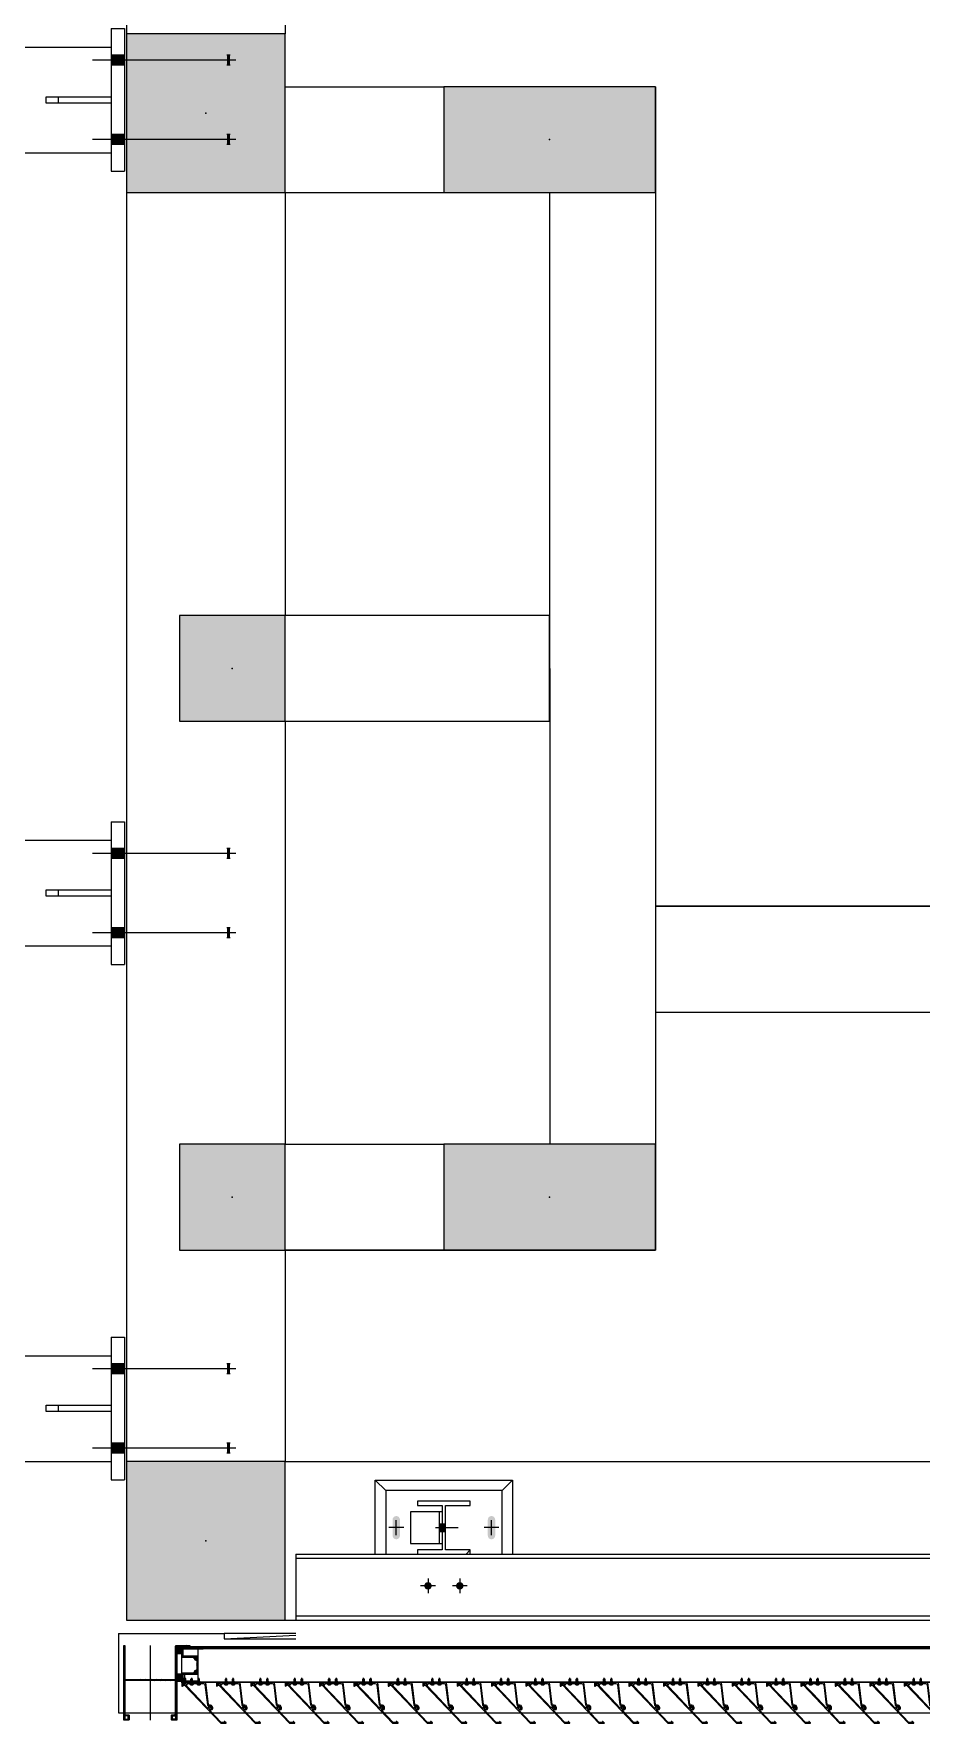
# Model space of a CAD drawing. Header units: millimetres. Extents: x -153298 to 620751, y -313239 to 250031.
# Drawn here: x 80029 to 81707, y 139530 to 142725 of the extents above; entities that cross this region are included whole.
import ezdxf

# ---------------------------------------------------------------- set-up
doc = ezdxf.new("R2010")
doc.units = ezdxf.units.MM
doc.linetypes.add('CENTER', pattern=[2, 1.25, -0.25, 0.25, -0.25])
doc.linetypes.add('XKITLINE00', pattern=[0])
for name, color, linetype in [('000 - CONCRETE_COL_HATCH_', 251, 'Continuous'), ('000 - EXISTING_COLUMN_CUT_COLOR_5', 5, 'Continuous'), ('000 - EXISTING_CONCRETE_MAIN_COLOR_1', 1, 'Continuous'), ('000 - EXISTING_PRECAST_MAIN_COLOR_1', 1, 'Continuous'), ('000 - EXISTING_STEEL-STRUCTURE_MAIN_COLOR_1', 1, 'Continuous'), ('000 - EXISTING_STEEL-STRUCTURE_MAIN_COLOR_2', 2, 'Continuous'), ('010 - ASPG_ACCESSORIES_MAIN_COLOR_1', 1, 'Continuous'), ('010 - ASPG_EXTR_MAIN_COLOR_2', 2, 'Continuous'), ('010 - ASPG_FASTERN_MAIN_COLOR_1', 1, 'Continuous'), ('010 - ASPG_FASTERN_SUB_COLOR_1', 2, 'Continuous'), ('010 - ASPG_FASTERN_SYMBOL_', 251, 'Continuous'), ('010 - ASPG_FRAMING_CUT_COLOR_4', 4, 'Continuous'), ('010 - ASPG_FRAMING_DEF_SUB', 250, 'Continuous'), ('010 - ASPG_FRAMING_HATCH_', 251, 'Continuous'), ('010 - ASPG_FRAMING_MAIN_COLOR_2', 2, 'Continuous'), ('010 - ASPG_FRAMING_SUB_COLOR_2', 2, 'Continuous'), ('010 - ASPG_FRAMING_WIPEOUT_', 250, 'Continuous'), ('BOLT & SCREW', 251, 'Continuous')]:
    doc.layers.add(name, color=color, linetype=linetype)
doc.layers.add('010 - ASPG_EXTR_DEF_SUB', color=250, linetype='Continuous', plot=False)
for name, color, linetype, lineweight in [('12-GRID', 1, 'CENTER', 13), ('Bolt', 1, 'Continuous', 0), ('Part', 2, 'Continuous', 0), ('SCREW', 8, 'Continuous', 5)]:
    doc.layers.add(name, color=color, linetype=linetype, lineweight=lineweight)

# ---------------------------------------------------------------- blocks, each defined once
blk = doc.blocks.new('*A125124')
at = {"layer": '000 - EXISTING_STEEL-STRUCTURE_MAIN_COLOR_1', "linetype": 'XKITLINE00', "lineweight": 0}
for p in [(377.879973, 142.520579), (377.815973, 142.584579)]:
    blk.add_line(p, (377.815973, 142.584579), dxfattribs=at)
blk = doc.blocks.new('*A260257')
at = {"layer": '000 - EXISTING_CONCRETE_MAIN_COLOR_1', "linetype": 'XKITLINE00', "lineweight": 0}
for p, q in [((325.479981, 139.784021), (354.279981, 139.784021)), ((356.679981, 139.784021), (363.080165, 139.784021)), ((364.680165, 139.784021), (371.080334, 139.784021)), ((372.680334, 139.784021), (375.879981, 139.784021)), ((325.479981, 137.384021), (354.279981, 137.384021)), ((356.679981, 137.384021), (375.879981, 137.384021))]:
    blk.add_line(p, q, dxfattribs=at)
blk = doc.blocks.new('*A272269')
at = {"layer": '000 - EXISTING_PRECAST_MAIN_COLOR_1', "linetype": 'XKITLINE00', "lineweight": 0}
for p, q in [((379.679993, 137.264027), (379.679993, 150.704027)), ((378.479994, 139.944587), (378.479993, 138.864027)), ((378.559993, 138.864027), (378.505965, 139.944587)), ((378.559993, 138.864027), (378.559993, 139.944587)), ((378.479993, 137.264027), (378.479993, 138.864027)), ((378.479993, 138.864027), (378.559993, 138.864027)), ((378.479993, 137.264027), (379.679993, 137.264027))]:
    blk.add_line(p, q, dxfattribs=at)
blk = doc.blocks.new('*A274271')
at = {"layer": '000 - EXISTING_CONCRETE_MAIN_COLOR_1', "linetype": 'XKITLINE00', "lineweight": 0}
for p, q in [((375.88, 139.784027), (375.88, 162.744025)), ((378.28, 139.784027), (378.28, 139.944587))]:
    blk.add_line(p, q, dxfattribs=at)
blk = doc.blocks.new('*A275272')
at = {"layer": '000 - EXISTING_STEEL-STRUCTURE_MAIN_COLOR_1', "linetype": 'XKITLINE00', "lineweight": 0}
for p, q in [((377.879973, 143.064579), (376.919973, 143.064579)), ((376.919973, 143.064579), (376.919973, 141.304579)), ((376.919973, 141.304579), (377.879973, 141.304579))]:
    blk.add_line(p, q, dxfattribs=at)
blk = doc.blocks.new('*A276273')
at = {"layer": '000 - EXISTING_STEEL-STRUCTURE_MAIN_COLOR_1', "linetype": 'XKITLINE00', "lineweight": 0}
for p, q in [((376.759973, 141.144579), (376.759973, 143.224579)), ((376.759973, 143.224579), (377.879973, 143.224579)), ((376.759973, 143.224579), (376.919973, 143.064579)), ((376.759973, 141.144579), (376.919973, 141.304579)), ((377.879973, 141.144579), (376.759973, 141.144579))]:
    blk.add_line(p, q, dxfattribs=at)
blk = doc.blocks.new('*A277274')
at = {"layer": '000 - EXISTING_STEEL-STRUCTURE_MAIN_COLOR_1', "linetype": 'XKITLINE00', "lineweight": 0}
for p, q in [((377.239947, 142.160579), (377.239947, 141.680579)), ((377.719947, 142.120579), (377.239947, 142.120579)), ((377.719947, 141.680579), (377.719947, 142.160579)), ((377.239947, 141.680579), (377.719947, 141.680579))]:
    blk.add_line(p, q, dxfattribs=at)
blk = doc.blocks.new('*A278275')
at = {"layer": 'Part', "linetype": 'XKITLINE00', "lineweight": 0}
for p, q in [((375.028965, 136.171017), (375.028965, 137.151988)), ((375.124965, 137.151988), (375.124965, 136.171017)), ((375.028965, 136.351988), (375.124965, 136.351988)), ((375.124965, 136.171017), (375.028965, 136.171017))]:
    blk.add_line(p, q, dxfattribs=at)
blk = doc.blocks.new('*A279276')
at = {"layer": 'Part', "linetype": 'XKITLINE00', "lineweight": 0}
for p, q in [((373.996933, 137.151988), (373.996933, 137.351988)), ((373.996933, 137.351988), (376.156933, 137.351988)), ((376.156933, 137.151988), (376.156933, 137.351988)), ((373.996933, 137.151988), (376.156933, 137.151988))]:
    blk.add_line(p, q, dxfattribs=at)
blk = doc.blocks.new('*A294289')
at = {"layer": '000 - EXISTING_STEEL-STRUCTURE_MAIN_COLOR_1'}
for points in [[(377.424, 142.161), (377.424, 142.209), (377.536, 142.209), (377.536, 142.161)], [(377.424, 142.121), (377.424, 142.161), (377.536, 142.161), (377.536, 142.121)]]:
    blk.add_hatch(color=256, dxfattribs=at).paths.add_polyline_path(points, flags=17)
at = {"layer": '000 - EXISTING_STEEL-STRUCTURE_MAIN_COLOR_1', "linetype": 'XKITLINE00', "lineweight": 0}
for p, q in [((377.48, 142.057), (377.48, 142.401)), ((377.424, 142.161), (377.424, 142.209)), ((377.424, 142.121), (377.424, 142.161)), ((377.536, 142.161), (377.536, 142.209)), ((377.536, 142.121), (377.536, 142.161))]:
    blk.add_line(p, q, dxfattribs=at)
blk = doc.blocks.new('*A295290')
at = {"layer": '000 - EXISTING_STEEL-STRUCTURE_MAIN_COLOR_1'}
for points in [[(378.371, 142.48), (378.381, 142.476), (378.391, 142.471), (378.4, 142.464), (378.407, 142.456), (378.412, 142.446), (378.415, 142.436), (378.416, 142.425), (378.415, 142.414), (378.412, 142.403), (378.407, 142.393), (378.4, 142.385), (378.391, 142.378), (378.381, 142.373), (378.371, 142.37), (378.36, 142.369), (378.349, 142.37), (378.339, 142.373), (378.329, 142.378), (378.32, 142.385), (378.313, 142.393), (378.308, 142.403), (378.305, 142.414), (378.304, 142.425), (378.305, 142.436), (378.308, 142.446), (378.313, 142.456), (378.32, 142.464), (378.329, 142.471), (378.339, 142.476), (378.349, 142.48), (378.36, 142.481)], [(378.371, 142), (378.381, 141.996), (378.391, 141.991), (378.4, 141.984), (378.407, 141.976), (378.412, 141.966), (378.415, 141.956), (378.416, 141.945), (378.415, 141.934), (378.412, 141.923), (378.407, 141.913), (378.4, 141.905), (378.391, 141.898), (378.381, 141.893), (378.371, 141.89), (378.36, 141.889), (378.349, 141.89), (378.339, 141.893), (378.329, 141.898), (378.32, 141.905), (378.313, 141.913), (378.308, 141.923), (378.305, 141.934), (378.304, 141.945), (378.305, 141.956), (378.308, 141.966), (378.313, 141.976), (378.32, 141.984), (378.329, 141.991), (378.339, 141.996), (378.349, 142), (378.36, 142.001)]]:
    blk.add_hatch(color=256, dxfattribs=at).paths.add_polyline_path(points, flags=17)
at = {"layer": '000 - EXISTING_STEEL-STRUCTURE_MAIN_COLOR_1', "linetype": 'XKITLINE00', "lineweight": 0}
for p, q in [((378.248, 142.425), (378.472, 142.425)), ((378.36, 142.537), (378.36, 142.313)), ((378.248, 141.945), (378.472, 141.945)), ((378.36, 142.057), (378.36, 141.833))]:
    blk.add_line(p, q, dxfattribs=at)
blk = doc.blocks.new('*A296291')
at = {"layer": '000 - EXISTING_STEEL-STRUCTURE_MAIN_COLOR_1'}
for points in [[(377.304, 142.905), (377.308, 142.926), (377.32, 142.944), (377.339, 142.956), (377.36, 142.961), (377.6, 142.961), (377.621, 142.956), (377.64, 142.944), (377.652, 142.926), (377.656, 142.905), (377.652, 142.883), (377.64, 142.865), (377.621, 142.853), (377.6, 142.849), (377.36, 142.849), (377.339, 142.853), (377.32, 142.865), (377.308, 142.883)], [(377.32, 141.504), (377.339, 141.516), (377.36, 141.521), (377.6, 141.521), (377.621, 141.516), (377.64, 141.504), (377.652, 141.486), (377.656, 141.465), (377.652, 141.443), (377.64, 141.425), (377.621, 141.413), (377.6, 141.409), (377.36, 141.409), (377.339, 141.413), (377.32, 141.425), (377.308, 141.443), (377.304, 141.465), (377.308, 141.486)]]:
    blk.add_hatch(color=256, dxfattribs=at).paths.add_polyline_path(points, flags=17)
at = {"layer": '000 - EXISTING_STEEL-STRUCTURE_MAIN_COLOR_1', "linetype": 'XKITLINE00', "lineweight": 0}
for p, q in [((377.592, 142.905), (377.368, 142.905)), ((377.48, 143.017), (377.48, 142.793)), ((377.592, 141.465), (377.368, 141.465)), ((377.48, 141.577), (377.48, 141.353))]:
    blk.add_line(p, q, dxfattribs=at)
blk = doc.blocks.new('*A297292')
at = {"layer": 'Bolt'}
for points in [[(374.401, 138.904), (374.401, 138.952), (374.553, 138.952), (374.553, 138.904)], [(374.401, 138.904), (374.401, 138.952), (374.553, 138.952), (374.553, 138.904)], [(374.401, 138.904), (374.401, 138.952), (374.553, 138.952), (374.553, 138.904)], [(375.601, 138.904), (375.601, 138.952), (375.753, 138.952), (375.753, 138.904)], [(375.601, 138.904), (375.601, 138.952), (375.753, 138.952), (375.753, 138.904)], [(375.601, 138.904), (375.601, 138.952), (375.753, 138.952), (375.753, 138.904)], [(374.401, 137.152), (374.401, 137.352), (374.553, 137.352), (374.553, 137.152)], [(374.401, 137.152), (374.401, 137.352), (374.553, 137.352), (374.553, 137.152)], [(374.401, 137.152), (374.401, 137.352), (374.553, 137.352), (374.553, 137.152)], [(375.601, 137.152), (375.601, 137.352), (375.753, 137.352), (375.753, 137.152)], [(375.601, 137.152), (375.601, 137.352), (375.753, 137.352), (375.753, 137.152)], [(375.601, 137.152), (375.601, 137.352), (375.753, 137.352), (375.753, 137.152)]]:
    blk.add_hatch(color=256, dxfattribs=at).paths.add_polyline_path(points, flags=17)
at = {"layer": 'Bolt', "linetype": 'XKITLINE00', "lineweight": 0}
for p, q in [((374.401, 138.952), (374.401, 138.904)), ((374.401, 138.952), (374.401, 138.904)), ((374.401, 138.952), (374.401, 138.904)), ((374.477, 139.036), (374.477, 136.872)), ((374.477, 139.036), (374.477, 136.872)), ((374.477, 139.036), (374.477, 136.872)), ((374.553, 138.952), (374.553, 138.904)), ((374.553, 138.952), (374.553, 138.904)), ((374.553, 138.952), (374.553, 138.904)), ((375.601, 138.952), (375.601, 138.904)), ((375.601, 138.952), (375.601, 138.904)), ((375.601, 138.952), (375.601, 138.904)), ((375.677, 139.036), (375.677, 136.872)), ((375.677, 139.036), (375.677, 136.872)), ((375.677, 139.036), (375.677, 136.872)), ((375.753, 138.952), (375.753, 138.904)), ((375.753, 138.952), (375.753, 138.904)), ((375.753, 138.952), (375.753, 138.904)), ((374.401, 137.352), (374.401, 137.152)), ((374.401, 137.352), (374.401, 137.152)), ((374.401, 137.352), (374.401, 137.152)), ((374.553, 137.352), (374.553, 137.152)), ((374.553, 137.352), (374.553, 137.152)), ((374.553, 137.352), (374.553, 137.152)), ((375.601, 137.352), (375.601, 137.152)), ((375.601, 137.352), (375.601, 137.152)), ((375.601, 137.352), (375.601, 137.152)), ((375.753, 137.352), (375.753, 137.152)), ((375.753, 137.352), (375.753, 137.152)), ((375.753, 137.352), (375.753, 137.152))]:
    blk.add_line(p, q, dxfattribs=at)
blk = doc.blocks.new('*A839825')
at = {"layer": '000 - EXISTING_STEEL-STRUCTURE_MAIN_COLOR_1', "linetype": 'XKITLINE00', "lineweight": 0}
for p, q in [((377.143973, 142.584579), (377.079973, 142.584579)), ((377.079973, 142.584579), (377.079973, 141.784579)), ((377.143973, 142.208579), (377.143973, 142.584579)), ((377.879973, 142.584579), (377.815973, 142.584579)), ((377.815973, 142.584579), (377.815973, 142.208579)), ((377.879973, 141.784579), (377.879973, 142.584579)), ((377.815973, 142.208579), (377.143973, 142.208579)), ((377.143973, 141.784579), (377.143973, 142.160579)), ((377.143973, 142.160579), (377.815973, 142.160579)), ((377.815973, 142.160579), (377.815973, 141.784579)), ((377.079973, 141.784579), (377.143973, 141.784579)), ((377.815973, 141.784579), (377.879973, 141.784579))]:
    blk.add_line(p, q, dxfattribs=at)
blk = doc.blocks.new('*A840826')
at = {"layer": '000 - EXISTING_STEEL-STRUCTURE_MAIN_COLOR_2', "linetype": 'XKITLINE00', "lineweight": 0}
for p, q in [((377.943973, 139.944587), (377.943973, 161.784585)), ((378.815973, 139.944587), (378.815973, 161.784585)), ((378.879973, 139.944587), (378.879973, 161.784585)), ((377.879973, 142.584579), (377.879973, 159.144585)), ((377.879973, 139.944587), (377.879973, 141.784579)), ((377.879973, 139.944587), (378.879973, 139.944587))]:
    blk.add_line(p, q, dxfattribs=at)
blk = doc.blocks.new('*A847833')
at = {"layer": '000 - EXISTING_CONCRETE_MAIN_COLOR_1', "linetype": 'XKITLINE00', "lineweight": 0}
for p, q in [((367.47928, 161.943759), (367.47928, 145.384964)), ((369.07928, 145.385085), (369.07928, 161.943759))]:
    blk.add_line(p, q, dxfattribs=at)
blk = doc.blocks.new('*A848834')
at = {"layer": '000 - EXISTING_CONCRETE_MAIN_COLOR_1', "linetype": 'XKITLINE00', "lineweight": 0}
for p, q in [((367.479592, 145.384964), (367.479592, 162.744025)), ((372.680152, 145.384), (372.680334, 145.384)), ((372.680334, 145.384), (372.680334, 139.784027))]:
    blk.add_line(p, q, dxfattribs=at)
blk = doc.blocks.new('*A856842')
at = {"layer": '000 - EXISTING_CONCRETE_MAIN_COLOR_1', "linetype": 'XKITLINE00', "lineweight": 0}
for p, q in [((355.079969, 145.384027), (372.680089, 145.385357)), ((372.680089, 145.385357), (372.680089, 145.384)), ((356.68, 143.784148), (371.080152, 143.785236))]:
    blk.add_line(p, q, dxfattribs=at)
blk = doc.blocks.new('*A857843')
at = {"layer": 'Part', "linetype": 'XKITLINE00', "lineweight": 0}
for p, q in [((354.199973, 137.151988), (354.199973, 137.351988)), ((354.199973, 137.351988), (356.359973, 137.351988)), ((356.359973, 137.151988), (356.359973, 137.351988)), ((354.199973, 137.151988), (356.359973, 137.151988))]:
    blk.add_line(p, q, dxfattribs=at)
blk = doc.blocks.new('*A858844')
at = {"layer": 'Part', "linetype": 'XKITLINE00', "lineweight": 0}
for p, q in [((355.232005, 136.171017), (355.232005, 137.151988)), ((355.328005, 137.151988), (355.328005, 136.171017)), ((355.232005, 136.351988), (355.328005, 136.351988)), ((355.328005, 136.171017), (355.232005, 136.171017))]:
    blk.add_line(p, q, dxfattribs=at)
blk = doc.blocks.new('*A859845')
at = {"layer": 'Part', "linetype": 'XKITLINE00', "lineweight": 0}
for p, q in [((367.232005, 136.171017), (367.232005, 137.151988)), ((367.328005, 137.151988), (367.328005, 136.171017)), ((367.232005, 136.351988), (367.328005, 136.351988)), ((367.328005, 136.171017), (367.232005, 136.171017))]:
    blk.add_line(p, q, dxfattribs=at)
blk = doc.blocks.new('*A860846')
at = {"layer": 'Part', "linetype": 'XKITLINE00', "lineweight": 0}
for p, q in [((366.199973, 137.151988), (366.199973, 137.351988)), ((366.199973, 137.351988), (368.359973, 137.351988)), ((368.359973, 137.151988), (368.359973, 137.351988)), ((366.199973, 137.151988), (368.359973, 137.151988))]:
    blk.add_line(p, q, dxfattribs=at)
blk = doc.blocks.new('*A861847')
at = {"layer": '000 - EXISTING_CONCRETE_MAIN_COLOR_1', "linetype": 'XKITLINE00', "lineweight": 0}
for p, q in [((356.680334, 139.784042), (356.68003, 143.784173)), ((355.080334, 139.784027), (355.080152, 142.184))]:
    blk.add_line(p, q, dxfattribs=at)
blk = doc.blocks.new('*A862848')
at = {"layer": '000 - EXISTING_CONCRETE_MAIN_COLOR_1', "linetype": 'XKITLINE00', "lineweight": 0}
for p, q in [((371.080334, 139.784042), (371.080152, 142.184)), ((372.680334, 139.784042), (372.680152, 142.184))]:
    blk.add_line(p, q, dxfattribs=at)
blk = doc.blocks.new('*A863849')
at = {"layer": '000 - EXISTING_CONCRETE_MAIN_COLOR_1', "linetype": 'XKITLINE00', "lineweight": 0}
for p, q in [((364.68003, 143.784173), (363.08003, 143.784052)), ((363.08003, 143.784052), (363.080334, 139.784042)), ((364.680334, 139.784042), (364.68003, 143.784173))]:
    blk.add_line(p, q, dxfattribs=at)
blk = doc.blocks.new('*A898883')
at = {"layer": '000 - EXISTING_STEEL-STRUCTURE_MAIN_COLOR_1', "linetype": 'XKITLINE00', "lineweight": 0}
for p, q in [((354.480005, 109.344), (354.480005, 137.151988)), ((356.080005, 109.344), (356.080005, 137.151988))]:
    blk.add_line(p, q, dxfattribs=at)
blk = doc.blocks.new('*A899884')
at = {"layer": '000 - EXISTING_STEEL-STRUCTURE_MAIN_COLOR_1', "linetype": 'XKITLINE00', "lineweight": 0}
for p, q in [((366.480005, 109.344), (366.480005, 137.151988)), ((368.080005, 109.344), (368.080005, 137.151988))]:
    blk.add_line(p, q, dxfattribs=at)
blk = doc.blocks.new('*A905890')
at = {"layer": '000 - EXISTING_STEEL-STRUCTURE_MAIN_COLOR_1', "linetype": 'XKITLINE00', "lineweight": 0}
for p, q in [((374.279995, 109.344), (374.279995, 137.151988)), ((375.879995, 109.344), (375.879995, 137.151988))]:
    blk.add_line(p, q, dxfattribs=at)
blk = doc.blocks.new('*A917902')
at = {"layer": 'Bolt'}
for points in [[(354.756, 138.952), (354.756, 138.904), (354.604, 138.904), (354.604, 138.952)], [(354.756, 138.952), (354.756, 138.904), (354.604, 138.904), (354.604, 138.952)], [(354.756, 138.952), (354.756, 138.904), (354.604, 138.904), (354.604, 138.952)], [(355.956, 138.952), (355.956, 138.904), (355.804, 138.904), (355.804, 138.952)], [(355.956, 138.952), (355.956, 138.904), (355.804, 138.904), (355.804, 138.952)], [(355.956, 138.952), (355.956, 138.904), (355.804, 138.904), (355.804, 138.952)], [(354.756, 137.352), (354.756, 137.152), (354.604, 137.152), (354.604, 137.352)], [(354.756, 137.352), (354.756, 137.152), (354.604, 137.152), (354.604, 137.352)], [(354.756, 137.352), (354.756, 137.152), (354.604, 137.152), (354.604, 137.352)], [(355.956, 137.352), (355.956, 137.152), (355.804, 137.152), (355.804, 137.352)], [(355.956, 137.352), (355.956, 137.152), (355.804, 137.152), (355.804, 137.352)], [(355.956, 137.352), (355.956, 137.152), (355.804, 137.152), (355.804, 137.352)]]:
    blk.add_hatch(color=256, dxfattribs=at).paths.add_polyline_path(points, flags=17)
at = {"layer": 'Bolt', "linetype": 'XKITLINE00', "lineweight": 0}
for p, q in [((354.604, 138.952), (354.604, 138.904)), ((354.604, 138.952), (354.604, 138.904)), ((354.604, 138.952), (354.604, 138.904)), ((354.68, 139.036), (354.68, 136.872)), ((354.68, 139.036), (354.68, 136.872)), ((354.68, 139.036), (354.68, 136.872)), ((354.756, 138.952), (354.756, 138.904)), ((354.756, 138.952), (354.756, 138.904)), ((354.756, 138.952), (354.756, 138.904)), ((355.804, 138.952), (355.804, 138.904)), ((355.804, 138.952), (355.804, 138.904)), ((355.804, 138.952), (355.804, 138.904)), ((355.88, 139.036), (355.88, 136.872)), ((355.88, 139.036), (355.88, 136.872)), ((355.88, 139.036), (355.88, 136.872)), ((355.956, 138.952), (355.956, 138.904)), ((355.956, 138.952), (355.956, 138.904)), ((355.956, 138.952), (355.956, 138.904)), ((354.604, 137.352), (354.604, 137.152)), ((354.604, 137.352), (354.604, 137.152)), ((354.604, 137.352), (354.604, 137.152)), ((354.756, 137.352), (354.756, 137.152)), ((354.756, 137.352), (354.756, 137.152)), ((354.756, 137.352), (354.756, 137.152)), ((355.804, 137.352), (355.804, 137.152)), ((355.804, 137.352), (355.804, 137.152)), ((355.804, 137.352), (355.804, 137.152)), ((355.956, 137.352), (355.956, 137.152)), ((355.956, 137.352), (355.956, 137.152)), ((355.956, 137.352), (355.956, 137.152))]:
    blk.add_line(p, q, dxfattribs=at)
blk = doc.blocks.new('*A921906')
at = {"layer": 'Bolt'}
for points in [[(366.604, 138.904), (366.604, 138.952), (366.756, 138.952), (366.756, 138.904)], [(366.604, 138.904), (366.604, 138.952), (366.756, 138.952), (366.756, 138.904)], [(366.604, 138.904), (366.604, 138.952), (366.756, 138.952), (366.756, 138.904)], [(367.804, 138.904), (367.804, 138.952), (367.956, 138.952), (367.956, 138.904)], [(367.804, 138.904), (367.804, 138.952), (367.956, 138.952), (367.956, 138.904)], [(367.804, 138.904), (367.804, 138.952), (367.956, 138.952), (367.956, 138.904)], [(366.604, 137.152), (366.604, 137.352), (366.756, 137.352), (366.756, 137.152)], [(366.604, 137.152), (366.604, 137.352), (366.756, 137.352), (366.756, 137.152)], [(366.604, 137.152), (366.604, 137.352), (366.756, 137.352), (366.756, 137.152)], [(367.804, 137.152), (367.804, 137.352), (367.956, 137.352), (367.956, 137.152)], [(367.804, 137.152), (367.804, 137.352), (367.956, 137.352), (367.956, 137.152)], [(367.804, 137.152), (367.804, 137.352), (367.956, 137.352), (367.956, 137.152)]]:
    blk.add_hatch(color=256, dxfattribs=at).paths.add_polyline_path(points, flags=17)
at = {"layer": 'Bolt', "linetype": 'XKITLINE00', "lineweight": 0}
for p, q in [((366.604, 138.952), (366.604, 138.904)), ((366.604, 138.952), (366.604, 138.904)), ((366.604, 138.952), (366.604, 138.904)), ((366.68, 139.036), (366.68, 136.872)), ((366.68, 139.036), (366.68, 136.872)), ((366.68, 139.036), (366.68, 136.872)), ((366.756, 138.952), (366.756, 138.904)), ((366.756, 138.952), (366.756, 138.904)), ((366.756, 138.952), (366.756, 138.904)), ((367.804, 138.952), (367.804, 138.904)), ((367.804, 138.952), (367.804, 138.904)), ((367.804, 138.952), (367.804, 138.904)), ((367.88, 139.036), (367.88, 136.872)), ((367.88, 139.036), (367.88, 136.872)), ((367.88, 139.036), (367.88, 136.872)), ((367.956, 138.952), (367.956, 138.904)), ((367.956, 138.952), (367.956, 138.904)), ((367.956, 138.952), (367.956, 138.904)), ((366.604, 137.352), (366.604, 137.152)), ((366.604, 137.352), (366.604, 137.152)), ((366.604, 137.352), (366.604, 137.152)), ((366.756, 137.352), (366.756, 137.152)), ((366.756, 137.352), (366.756, 137.152)), ((366.756, 137.352), (366.756, 137.152)), ((367.804, 137.352), (367.804, 137.152)), ((367.804, 137.352), (367.804, 137.152)), ((367.804, 137.352), (367.804, 137.152)), ((367.956, 137.352), (367.956, 137.152)), ((367.956, 137.352), (367.956, 137.152)), ((367.956, 137.352), (367.956, 137.152))]:
    blk.add_line(p, q, dxfattribs=at)
blk = doc.blocks.new('*U4795')
at = {"layer": '000 - CONCRETE_COL_HATCH_'}
h = blk.add_hatch(dxfattribs=at)
h.set_pattern_fill('AR-CONC', color=256, scale=0.5)
h.set_pattern_definition([(50, (0, -2e-14), (3.5863, -0.31376), [0.375, -4.125]), (355, (0, -2e-14), (-0.693757, 3.76096), [0.3, -3.3]), (100.4514, (0.299, -0.026), (2.892544, 3.4472), [0.3187, -3.50571]), (46.1842, (0, 1), (5.33621, -0.8276), [0.5625, -6.1875]), (96.6356, (0.4447, 0.931), (4.67331, 4.87059), [0.47805, -5.25857]), (351.1842, (0, 1), (4.67331, 4.8706), [0.45, -4.95]), (21, (0.5, 0.75), (2.984535, -2.013094), [0.375, -4.125]), (326, (0.5, 0.75), (1.216577, 3.62575), [0.3, -3.3]), (71.4514, (0.7487, 0.5822), (4.20111, 1.612656), [0.3187, -3.50571]), (37.5, (0, -2e-14), (0.060799, 1.664469), [0, -3.26, 0, -3.35, 0, -3.3125]), (7.5, (0, -2e-14), (1.315348, 1.972059), [0, -1.91, 0, -3.185, 0, -1.2625]), (327.5, (-1.115, -2e-14), (2.669112, -0.112774), [0, -1.25, 0, -3.9, 0, -5.175]), (317.5, (-1.615, -2e-14), (2.91593, 0.500525), [0, -1.625, 0, -2.59, 0, -3.675])])
h.paths.add_polyline_path([(-150, -150), (150, -150), (150, 150), (-150, 150)])
blk.add_point((0, 0))
at = {"layer": '000 - EXISTING_COLUMN_CUT_COLOR_5'}
blk.add_lwpolyline([(-150, -150), (150, -150), (150, 150), (-150, 150)], close=True, dxfattribs=at)
blk = doc.blocks.new('*U4797')
at = {"layer": '000 - CONCRETE_COL_HATCH_'}
h = blk.add_hatch(dxfattribs=at)
h.set_pattern_fill('AR-CONC', color=256, scale=0.5)
h.set_pattern_definition([(50, (0, -2e-14), (3.5863, -0.31376), [0.375, -4.125]), (355, (0, -2e-14), (-0.693757, 3.76096), [0.3, -3.3]), (100.4514, (0.299, -0.026), (2.892544, 3.4472), [0.3187, -3.50571]), (46.1842, (0, 1), (5.33621, -0.8276), [0.5625, -6.1875]), (96.6356, (0.4447, 0.931), (4.67331, 4.87059), [0.47805, -5.25857]), (351.1842, (0, 1), (4.67331, 4.87059), [0.45, -4.95]), (21, (0.5, 0.75), (2.984535, -2.013094), [0.375, -4.125]), (326, (0.5, 0.75), (1.216577, 3.62575), [0.3, -3.3]), (71.4514, (0.7487, 0.5822), (4.20111, 1.612656), [0.3187, -3.50571]), (37.5, (0, -2e-14), (0.060799, 1.664469), [0, -3.26, 0, -3.35, 0, -3.3125]), (7.5, (0, -2e-14), (1.315348, 1.972059), [0, -1.91, 0, -3.185, 0, -1.2625]), (327.5, (-1.115, -2e-14), (2.669112, -0.112774), [0, -1.25, 0, -3.9, 0, -5.175]), (317.5, (-1.615, -2e-14), (2.91593, 0.500525), [0, -1.625, 0, -2.59, 0, -3.675])])
h.paths.add_polyline_path([(-100, -200), (100, -200), (100, 200), (-100, 200)])
blk.add_point((0, 0))
at = {"layer": '000 - EXISTING_COLUMN_CUT_COLOR_5'}
blk.add_lwpolyline([(-100, -200), (100, -200), (100, 200), (-100, 200)], close=True, dxfattribs=at)
blk = doc.blocks.new('*U4798')
at = {"layer": '000 - CONCRETE_COL_HATCH_'}
h = blk.add_hatch(dxfattribs=at)
h.set_pattern_fill('AR-CONC', color=256, scale=0.5)
h.set_pattern_definition([(50, (0, -2e-14), (3.5863, -0.31376), [0.375, -4.125]), (355, (0, -2e-14), (-0.693757, 3.76096), [0.3, -3.3]), (100.4514, (0.299, -0.026), (2.892544, 3.4472), [0.3187, -3.50571]), (46.1842, (0, 1), (5.33621, -0.8276), [0.5625, -6.1875]), (96.6356, (0.4447, 0.931), (4.67331, 4.87059), [0.47805, -5.25857]), (351.1842, (0, 1), (4.67331, 4.87059), [0.45, -4.95]), (21, (0.5, 0.75), (2.984535, -2.013094), [0.375, -4.125]), (326, (0.5, 0.75), (1.216577, 3.62575), [0.3, -3.3]), (71.4514, (0.7487, 0.5822), (4.20111, 1.612656), [0.3187, -3.50571]), (37.5, (0, -2e-14), (0.060799, 1.664469), [0, -3.26, 0, -3.35, 0, -3.3125]), (7.5, (0, -2e-14), (1.315348, 1.972059), [0, -1.91, 0, -3.185, 0, -1.2625]), (327.5, (-1.115, -2e-14), (2.669112, -0.112774), [0, -1.25, 0, -3.9, 0, -5.175]), (317.5, (-1.615, -2e-14), (2.91593, 0.500525), [0, -1.625, 0, -2.59, 0, -3.675])])
h.paths.add_polyline_path([(-100, -200), (100, -200), (100, 200), (-100, 200)])
blk.add_point((0, 0))
at = {"layer": '000 - EXISTING_COLUMN_CUT_COLOR_5'}
blk.add_lwpolyline([(-100, -200), (100, -200), (100, 200), (-100, 200)], close=True, dxfattribs=at)
blk = doc.blocks.new('*U4799')
at = {"layer": '000 - CONCRETE_COL_HATCH_'}
h = blk.add_hatch(dxfattribs=at)
h.set_pattern_fill('AR-CONC', color=256, scale=0.5)
h.set_pattern_definition([(50, (0, -2e-14), (3.5863, -0.31376), [0.375, -4.125]), (355, (0, -2e-14), (-0.69376, 3.76096), [0.3, -3.3]), (100.4514, (0.299, -0.026), (2.89254, 3.4472), [0.3187, -3.50571]), (46.1842, (0, 1), (5.3362, -0.8276), [0.5625, -6.1875]), (96.6356, (0.4447, 0.931), (4.67331, 4.8706), [0.47805, -5.25857]), (351.184, (0, 1), (4.6733, 4.8706), [0.45, -4.95]), (21, (0.5, 0.75), (2.984535, -2.013094), [0.375, -4.125]), (326, (0.5, 0.75), (1.21658, 3.62575), [0.3, -3.3]), (71.4514, (0.7487, 0.5822), (4.20111, 1.612656), [0.3187, -3.50571]), (37.5, (0, -2e-14), (0.060799, 1.664469), [0, -3.26, 0, -3.35, 0, -3.3125]), (7.5, (0, -2e-14), (1.315348, 1.972059), [0, -1.91, 0, -3.185, 0, -1.2625]), (327.5, (-1.115, -2e-14), (2.669112, -0.112774), [0, -1.25, 0, -3.9, 0, -5.175]), (317.5, (-1.615, -2e-14), (2.91593, 0.500525), [0, -1.625, 0, -2.59, 0, -3.675])])
h.paths.add_polyline_path([(-100, -100), (100, -100), (100, 100), (-100, 100)])
blk.add_point((0, 0))
at = {"layer": '000 - EXISTING_COLUMN_CUT_COLOR_5'}
blk.add_lwpolyline([(-100, -100), (100, -100), (100, 100), (-100, 100)], close=True, dxfattribs=at)
blk = doc.blocks.new('*U4800')
at = {"layer": '000 - CONCRETE_COL_HATCH_'}
h = blk.add_hatch(dxfattribs=at)
h.set_pattern_fill('AR-CONC', color=256, scale=0.5)
h.set_pattern_definition([(50, (0, -2e-14), (3.5863, -0.31376), [0.375, -4.125]), (355, (0, -2e-14), (-0.69376, 3.76096), [0.3, -3.3]), (100.4514, (0.299, -0.026), (2.89254, 3.4472), [0.3187, -3.50571]), (46.1842, (0, 1), (5.3362, -0.8276), [0.5625, -6.1875]), (96.6356, (0.4447, 0.931), (4.67331, 4.8706), [0.47805, -5.25857]), (351.184, (0, 1), (4.6733, 4.8706), [0.45, -4.95]), (21, (0.5, 0.75), (2.984535, -2.013094), [0.375, -4.125]), (326, (0.5, 0.75), (1.21658, 3.62575), [0.3, -3.3]), (71.4514, (0.7487, 0.5822), (4.20111, 1.612656), [0.3187, -3.50571]), (37.5, (0, -2e-14), (0.060799, 1.664469), [0, -3.26, 0, -3.35, 0, -3.3125]), (7.5, (0, -2e-14), (1.315348, 1.972059), [0, -1.91, 0, -3.185, 0, -1.2625]), (327.5, (-1.115, -2e-14), (2.669112, -0.112774), [0, -1.25, 0, -3.9, 0, -5.175]), (317.5, (-1.615, -2e-14), (2.91593, 0.500525), [0, -1.625, 0, -2.59, 0, -3.675])])
h.paths.add_polyline_path([(-100, -100), (100, -100), (100, 100), (-100, 100)])
blk.add_point((0, 0))
at = {"layer": '000 - EXISTING_COLUMN_CUT_COLOR_5'}
blk.add_lwpolyline([(-100, -100), (100, -100), (100, 100), (-100, 100)], close=True, dxfattribs=at)
blk = doc.blocks.new('W-1-PP19-ST-ENT1-1_20260610-011831_LOPF_ST')
at = {"color": 6}
for name, p in [('*U4797', (23450, 1458)), ('*U4798', (25450, 1458)), ('*U4795', (23400, 808)), ('*U4799', (24450, 858)), ('*U4800', (25450, 858)), ('*U4795', (26100, 808))]:
    blk.add_blockref(name, p, dxfattribs=at)
at = {"lineweight": 0, "xscale": 125, "yscale": 125, "zscale": 125}
for name in ['*A917902', '*A921906', '*A297292', '*A857843', '*A860846', '*A279276', '*A858844', '*A859845', '*A278275']:
    blk.add_blockref(name, (-21035, -16515), dxfattribs=at)
at = {"layer": '000 - EXISTING_CONCRETE_MAIN_COLOR_1', "lineweight": 0, "xscale": 125, "yscale": 125, "zscale": 125}
for name in ['*A848834', '*A274271', '*A847833', '*A856842', '*A861847', '*A863849', '*A862848', '*A260257']:
    blk.add_blockref(name, (-21035, -16515), dxfattribs=at)
at = {"layer": '000 - EXISTING_PRECAST_MAIN_COLOR_1', "lineweight": 0, "xscale": 125, "yscale": 125, "zscale": 125}
blk.add_blockref('*A272269', (-21035, -16515), dxfattribs=at)
at = {"layer": '000 - EXISTING_STEEL-STRUCTURE_MAIN_COLOR_1', "lineweight": 0, "xscale": 125, "yscale": 125, "zscale": 125}
for name, p in [('*A276273', (-21110, -16515)), ('*A275272', (-21110, -16515)), ('*A296291', (-21110, -16515)), ('*A839825', (-21110, -16515)), ('*A294289', (-21110, -16515)), ('*A125124', (-21110, -16515)), ('*A295290', (-21110, -16515)), ('*A277274', (-21110, -16515)), ('*A898883', (-21035, -16515)), ('*A899884', (-21035, -16515)), ('*A905890', (-21035, -16515))]:
    blk.add_blockref(name, p, dxfattribs=at)
at = {"layer": '000 - EXISTING_STEEL-STRUCTURE_MAIN_COLOR_2', "lineweight": 0, "xscale": 125, "yscale": 125, "zscale": 125}
blk.add_blockref('*A840826', (-21110, -16515), dxfattribs=at)
blk = doc.blocks.new('*U6143')
at = {"layer": '12-GRID', "color": 8, "linetype": 'CENTER'}
for p, q in [((0, -6.2), (0, 2.2)), ((-4.2, -2), (4.2, -2))]:
    blk.add_line(p, q, dxfattribs=at)
at = {"layer": 'BOLT & SCREW'}
for p, q in [((-0.6, -1.8), (-1.8, -1.6)), ((-0.6, -2.2), (-1.8, -2.4)), ((-0.5, -1.8), (-0.9, -1.6)), ((-0.5, -2.2), (-0.9, -2.4)), ((-0.2, -1.4), (-0.4, -0.2)), ((-0.2, -1.5), (-0.4, -1.1)), ((-0.2, -2.5), (-0.4, -2.9)), ((-0.2, -2.6), (-0.4, -3.8)), ((0.2, -1.4), (0.4, -0.2)), ((0.2, -1.5), (0.4, -1.1)), ((0.4, -2.9), (0.2, -2.5)), ((0.2, -2.6), (0.4, -3.8)), ((0.5, -1.8), (0.9, -1.6)), ((0.5, -2.2), (0.9, -2.4)), ((0.6, -1.8), (1.8, -1.6)), ((0.6, -2.2), (1.8, -2.4))]:
    blk.add_line(p, q, dxfattribs=at)
for points in [[(-1.8, -1.6), (-0.9, -1.6, 0.414214), (-0.4, -1.1), (-0.4, -0.2), (0.4, -0.2), (0.4, -1.1, 0.414214), (0.9, -1.6), (1.8, -1.6), (1.8, -2.4), (0.9, -2.4, 0.414214), (0.4, -2.9), (0.4, -3.8), (-0.4, -3.8), (-0.4, -2.9, 0.414214), (-0.9, -2.4), (-1.8, -2.4)], [(0.2, -2.5, -0.414214), (0.5, -2.2), (0.6, -2.2), (0.6, -1.8), (0.5, -1.8, -0.414214), (0.2, -1.5), (0.2, -1.4), (-0.2, -1.4), (-0.2, -1.5, -0.414214), (-0.5, -1.8), (-0.6, -1.8), (-0.6, -2.2), (-0.5, -2.2, -0.414214), (-0.2, -2.5), (-0.2, -2.6), (0.2, -2.6)]]:
    blk.add_lwpolyline(points, format="xyb", close=True, dxfattribs=at)
blk.add_circle((0, -2), 3.5, dxfattribs=at)
blk = doc.blocks.new('000_ASPG_TYP_FILES_20260218-010703_FRAME_EXTR_')
at = {"layer": '010 - ASPG_FRAMING_HATCH_'}
h = blk.add_hatch(dxfattribs=at)
h.set_pattern_fill('ANSI32', color=256, scale=0.1, angle=180)
edge = h.paths.add_edge_path()
edge.add_line((2, 16), (2, 2))
edge.add_line((2, 2), (39.7, 2))
edge.add_arc((39.7, 1.7), 0.3, 0, 90, ccw=False)
edge.add_line((40, 1.7), (40, 0.3))
edge.add_arc((39.7, 0.3), 0.3, -90, 0, ccw=False)
edge.add_line((39.7, 0), (0.3, 0))
edge.add_arc((0.3, 0.3), 0.3, 180, 270, ccw=False)
edge.add_line((0, 0.3), (0, 17.7))
edge.add_arc((0.3, 17.7), 0.3, 90, 180, ccw=False)
edge.add_line((0.3, 18), (22.6, 18))
edge.add_arc((22.6, 18.5), 0.5, 270, 380.2095)
edge.add_arc((26.2, 19.8), 3.35, 182.0638, 200.2095, ccw=False)
edge.add_arc((23.6, 19.7), 0.76, 2.0638, 182.0638, ccw=False)
edge.add_arc((26.2, 19.8), 1.83, 182.0638, 447.9362)
edge.add_arc((26.3, 22.4), 0.76, 87.9362, 267.9362, ccw=False)
edge.add_arc((26.2, 19.8), 3.35, 69.7905, 87.9362, ccw=False)
edge.add_arc((27.5, 23.4), 0.5, 249.7905, 360)
edge.add_line((28, 23.4), (28, 26.7))
edge.add_line((28, 26.7), (28.5, 27.2))
edge.add_line((28.5, 27.2), (28, 27.7))
edge.add_line((28, 27.7), (28, 38.6))
edge.add_line((28, 38.6), (28.5, 39.1))
edge.add_line((28.5, 39.1), (28, 39.6))
edge.add_line((28, 39.6), (28, 42.9))
edge.add_arc((27.5, 42.9), 0.5, 0, 110.2095)
edge.add_arc((26.2, 46.5), 3.35, 272.0638, 290.2095, ccw=False)
edge.add_arc((26.3, 43.9), 0.76, 92.0638, 272.0638, ccw=False)
edge.add_arc((26.2, 46.5), 1.83, 272.0638, 537.9362)
edge.add_arc((23.6, 46.6), 0.76, 177.9362, 357.9362, ccw=False)
edge.add_arc((26.2, 46.5), 3.35, 159.7905, 177.9362, ccw=False)
edge.add_arc((22.6, 47.8), 0.5, 339.7905, 450)
edge.add_line((22.6, 48.3), (0.3, 48.3))
edge.add_arc((0.3, 48.6), 0.3, 180, 270, ccw=False)
edge.add_line((0, 48.6), (0, 60))
edge.add_arc((0.3, 60), 0.3, 90, 180, ccw=False)
edge.add_line((0.3, 60.3), (5, 60.3))
edge.add_line((5, 60.3), (5, 65))
edge.add_arc((5.3, 65), 0.3, 90, 180, ccw=False)
edge.add_line((5.3, 65.3), (30, 65.3))
edge.add_line((30, 65.3), (30, 63.6))
edge.add_arc((29.7, 63.6), 0.3, -90, 0, ccw=False)
edge.add_line((29.7, 63.3), (7.3, 63.3))
edge.add_arc((7.3, 63), 0.3, 90, 180)
edge.add_line((7, 63), (7, 58.3))
edge.add_line((7, 58.3), (2.3, 58.3))
edge.add_arc((2.3, 58), 0.3, 90, 180)
edge.add_line((2, 58), (2, 50.6))
edge.add_arc((2.3, 50.6), 0.3, 180, 270)
edge.add_line((2.3, 50.3), (29.7, 50.3))
edge.add_arc((29.7, 50), 0.3, 0, 90, ccw=False)
edge.add_line((30, 50), (30, 26.7))
edge.add_line((30, 26.7), (30, 16.3))
edge.add_arc((29.7, 16.3), 0.3, -90, 0, ccw=False)
edge.add_line((29.7, 16), (2, 16))
at = {"layer": '010 - ASPG_FRAMING_CUT_COLOR_4'}
blk.add_lwpolyline([(2, 16), (2, 2), (39.7, 2, -0.414214), (40, 1.7), (40, 0.3, -0.414214), (39.7, 0), (0.3, 0, -0.414214), (0, 0.3), (0, 17.7, -0.414214), (0.3, 18), (22.6, 18, 0.52173), (23, 18.7, -0.079342), (22.8, 19.7, -1), (24.3, 19.8, 2.296346), (26.2, 21.7, -1), (26.3, 23.2, -0.079342), (27.3, 23, 0.52173), (28, 23.4), (28, 26.7), (28.5, 27.2), (28, 27.7), (28, 38.6), (28.5, 39.1), (28, 39.6), (28, 42.9, 0.52173), (27.3, 43.3, -0.079342), (26.3, 43.1, -1), (26.2, 44.6, 2.296346), (24.3, 46.5, -1), (22.8, 46.6, -0.079342), (23, 47.6, 0.52173), (22.6, 48.3), (0.3, 48.3, -0.414214), (0, 48.6), (0, 60, -0.414214), (0.3, 60.3), (5, 60.3), (5, 65, -0.414214), (5.3, 65.3), (30, 65.3), (30, 63.6, -0.414214), (29.7, 63.3), (7.3, 63.3, 0.414214), (7, 63), (7, 58.3), (2.3, 58.3, 0.414214), (2, 58), (2, 50.6, 0.414214), (2.3, 50.3), (29.7, 50.3, -0.414214), (30, 50), (30, 26.7), (30, 16.3, -0.414214), (29.7, 16)], format="xyb", close=True, dxfattribs=at)
for p in [(26.2, 48.5), (26.2, 21.8)]:
    blk.add_blockref('*U6143', p)
blk = doc.blocks.new('000_ASPG_TYP_FILES_FRAMING_EXTR_BREAKLINE_TYPE_2')
at = {"layer": '010 - ASPG_FRAMING_HATCH_', "transparency": 33554585}
h = blk.add_hatch(dxfattribs=at)
h.set_pattern_fill('ANSI32', color=256, scale=0.25)
h.paths.add_polyline_path([(131, 91, 0.414214), (132, 90), (140, 90, 0.414214), (141, 91), (141, 100), (2, 100), (2, 125), (0, 125), (0, 99, 0.414214), (1, 98), (63, 98, -0.414214), (64, 97), (64, 3, -0.414214), (63, 2), (0, 2), (0, 0), (141, 0), (141, 9, 0.414214), (140, 10), (132, 10, 0.414214), (131, 9), (131, 3, -0.414214), (130, 2), (67, 2, -0.414214), (66, 3), (66, 97, -0.414214), (67, 98), (130, 98, -0.414214), (131, 97)])
h.paths.add_polyline_path([(133, 92), (133, 98), (139, 98), (139, 92)], flags=16)
h.paths.add_polyline_path([(133, 8), (139, 8), (139, 2), (133, 2)], flags=16)
at = {"layer": '010 - ASPG_FRAMING_HATCH_'}
h = blk.add_hatch(dxfattribs=at)
h.set_pattern_fill('ANSI37', color=256, scale=0.595498, angle=-90)
h.set_pattern_definition([(315, (1257419.1929, -519973.9224), (1.3369313545, 1.3369313545), []), (45, (1257419.1929, -519973.9224), (-1.3369313545, 1.3369313545), [])])
edge = h.paths.add_edge_path()
edge.add_ellipse((11.5, 105), major_axis=(0, -5), ratio=0.644482, start_angle=180, end_angle=360, ccw=False)
edge.add_line((11.5, 110), (2, 110))
edge.add_arc((-7.9, 105), 11.1, -26.7963, 26.7963, ccw=False)
edge.add_line((2, 100), (11.5, 100))
h = blk.add_hatch(dxfattribs=at)
h.set_pattern_fill('HONEY', color=256, scale=0.238199, angle=-90)
h.set_pattern_definition([(270, (1257419.4425, -519993.9224), (0.65495992507, -1.1344238721), [0.7562825814, -1.5125651628]), (30, (1257419.4425, -519993.9224), (0.65495992936, 1.1344238696), [0.7562825814, -1.5125651628]), (330, (1257419.4425, -519993.9224), (1.30991985442, -2.48e-09), [-1.5125651628, 0.7562825814])])
edge = h.paths.add_edge_path()
edge.add_ellipse((11.8, 105), major_axis=(0, -5), ratio=0.644482, start_angle=0, end_angle=360, ccw=False)
h = blk.add_hatch(dxfattribs=at)
h.set_pattern_fill('HONEY', color=256, scale=0.238199, angle=-90)
h.set_pattern_definition([(270, (1257419.24324, -519991.6224), (0.65495992507, -1.1344238721), [0.7562825814, -1.5125651628]), (30, (1257419.24324, -519991.6224), (0.65495992936, 1.1344238696), [0.7562825814, -1.5125651628]), (330, (1257419.24324, -519991.6224), (1.30991985442, -2.48e-09), [-1.5125651628, 0.7562825814])])
edge = h.paths.add_edge_path()
edge.add_ellipse((57.5, 105), major_axis=(0, -5), ratio=0.644482, start_angle=0, end_angle=360)
h = blk.add_hatch(dxfattribs=at)
h.set_pattern_fill('ANSI37', color=256, scale=0.595498, angle=-90)
h.set_pattern_definition([(315, (1257419.4929, -519971.6224), (1.3369313545, 1.3369313545), []), (45, (1257419.4929, -519971.6224), (-1.3369313545, 1.3369313545), [])])
edge = h.paths.add_edge_path()
edge.add_ellipse((57.8, 105), major_axis=(0, -5), ratio=0.644482, start_angle=0, end_angle=180)
edge.add_line((57.8, 110), (62, 110))
edge.add_arc((62, 110.3), 0.3, -90, 0)
edge.add_line((62.3, 110.3), (62.3, 111))
edge.add_line((62.3, 111), (61.8, 111.5))
edge.add_line((61.8, 111.5), (62.3, 112))
edge.add_line((62.3, 112), (61.8, 112.5))
edge.add_line((61.8, 112.5), (62.3, 113))
edge.add_line((62.3, 113), (61.8, 113.5))
edge.add_line((61.8, 113.5), (62.3, 114))
edge.add_line((62.3, 114), (62.3, 115))
edge.add_line((62.3, 115), (63.3, 115))
edge.add_line((63.3, 115), (63.8, 115.5))
edge.add_line((63.8, 115.5), (64.3, 115))
edge.add_line((64.3, 115), (64.8, 115.5))
edge.add_line((64.8, 115.5), (65.3, 115))
edge.add_line((65.3, 115), (65.8, 115.5))
edge.add_line((65.8, 115.5), (66.3, 115))
edge.add_line((66.3, 115), (67, 115))
edge.add_arc((67, 115.3), 0.3, -90, 0)
edge.add_line((67.3, 115.3), (67.3, 110))
edge.add_arc((77.2, 105), 11.1, 153.2037, 206.7963)
edge.add_line((67.3, 100), (57.8, 100))
at = {"layer": '010 - ASPG_FRAMING_CUT_COLOR_4'}
blk.add_lwpolyline([(0, 0), (0, 2), (63, 2, 0.414214), (64, 3), (64, 97, 0.414214), (63, 98), (1, 98, -0.414214), (0, 99), (0, 125), (2, 125), (2, 100), (141, 100), (141, 91, -0.414214), (140, 90), (132, 90, -0.414214), (131, 91), (131, 97, 0.414214), (130, 98), (67, 98, 0.414214), (66, 97), (66, 3, 0.414214), (67, 2), (130, 2, 0.414214), (131, 3), (131, 9, -0.414214), (132, 10), (140, 10, -0.414214), (141, 9), (141, 0)], format="xyb", close=True, dxfattribs=at)
for points in [[(139, 98), (139, 92), (133, 92), (133, 98)], [(139, 2), (139, 8), (133, 8), (133, 2)]]:
    blk.add_lwpolyline(points, close=True, dxfattribs=at)
at = {"layer": '010 - ASPG_FRAMING_DEF_SUB', "transparency": 33554457}
blk.add_line((0, 50), (141, 50), dxfattribs=at)
for points in [[(2, 100), (15, 100), (15, 110), (2, 110)], [(54.3, 100), (67.3, 100), (67.3, 115.5), (54.3, 115.5)]]:
    blk.add_lwpolyline(points, close=True, dxfattribs=at)
at = {"layer": '010 - ASPG_FRAMING_SUB_COLOR_2'}
for points in [[(11.8, 100), (2, 100, 0.238199), (2, 110), (11.8, 110)], [(57.5, 100), (67.3, 100, -0.238199), (67.3, 110), (67.3, 115.3, -0.414214), (67, 115), (66.3, 115), (65.8, 115.5), (65.3, 115), (64.8, 115.5), (64.3, 115), (63.8, 115.5), (63.3, 115), (62.3, 115), (62.3, 114), (61.8, 113.5), (62.3, 113), (61.8, 112.5), (62.3, 112), (61.8, 111.5), (62.3, 111), (62.3, 110.3, -0.414214), (62, 110), (57.5, 110)]]:
    blk.add_lwpolyline(points, format="xyb", dxfattribs=at)
at = {"layer": '010 - ASPG_FRAMING_SUB_COLOR_2', "extrusion": (0, 0, -1)}
blk.add_ellipse((11.8, 105), major_axis=(0, -5), ratio=0.644482, dxfattribs=at)
at = {"layer": '010 - ASPG_FRAMING_SUB_COLOR_2'}
blk.add_ellipse((57.5, 105), major_axis=(0, -5), ratio=0.644482, dxfattribs=at)
blk = doc.blocks.new('PZG35-9D5')
at = {"layer": '010 - ASPG_FASTERN_SUB_COLOR_1', "color": 8}
for p, q in [((-1.4, 0), (-1.4, -1.1)), ((1.4, 0), (1.4, -0.6)), ((-1.9, -1.4), (1.9, -0.9)), ((-1.9, -1.4), (-1.4, -1.1)), ((-1.9, -1.4), (-1.4, -1.7)), ((-1.9, -2.7), (1.9, -2.2)), ((-1.9, -2.7), (-1.4, -2.4)), ((-1.9, -2.7), (-1.4, -3)), ((-1.9, -4), (-1.4, -3.7)), ((-1.9, -4), (-1, -3.9)), ((-1.9, -4), (-1.4, -4.3)), ((-1.4, -1.1), (1.4, -0.6)), ((-1.4, -1.7), (1.4, -1.2)), ((-1.4, -1.7), (-1.4, -2.4)), ((-1.4, -2.4), (1.4, -1.9)), ((-1.4, -3), (1.4, -2.5)), ((-1.4, -3), (-1.4, -3.7)), ((-1.4, -3.7), (-0.8, -3.6)), ((-1.4, -4.3), (-1.4, -8.1)), ((-1.4, -4.3), (-1.2, -4.3)), ((0, -9.5), (-1.4, -8.1)), ((0, -9.5), (1.4, -8.1)), ((0.6, -3.3), (1.4, -3.2)), ((0.7, -3.7), (1.9, -3.5)), ((0.7, -3.9), (1.4, -3.8)), ((0.7, -4.6), (1.4, -4.5)), ((0.7, -5), (1.9, -4.8)), ((0.7, -5.2), (1.4, -5.1)), ((1.9, -0.9), (1.4, -0.6)), ((1.9, -0.9), (1.4, -1.2)), ((1.4, -1.2), (1.4, -1.9)), ((1.9, -2.2), (1.4, -1.9)), ((1.9, -2.2), (1.4, -2.5)), ((1.4, -2.5), (1.4, -3.2)), ((1.9, -3.5), (1.4, -3.2)), ((1.9, -3.5), (1.4, -3.8)), ((1.4, -3.8), (1.4, -4.5)), ((1.9, -4.8), (1.4, -4.5)), ((1.9, -4.8), (1.4, -5.1)), ((1.4, -5.1), (1.4, -8.1))]:
    blk.add_line(p, q, dxfattribs=at)
blk.add_lwpolyline([(0, -9.5), (0.7, -5.2), (0.7, -3.6, 0.417657), (0.4, -3.3, 0.108102), (-0.8, -3.6), (-1.4, -4.7)], format="xyb", dxfattribs=at)
at = {"layer": '010 - ASPG_FASTERN_SYMBOL_'}
blk.add_line((0, 3.7), (0, -10.5), dxfattribs=at)
blk = doc.blocks.new('*U4841')
at = {"layer": '010 - ASPG_FASTERN_MAIN_COLOR_1'}
blk.add_lwpolyline([(3, 1.8, 0.09906), (0.8, 2.5), (0.8, 2.3), (-0.8, 2.3), (-0.8, 2.5, 0.09906), (-3, 1.8, 0.266588), (-3.5, 1), (-3.5, 0.2, 0.414214), (-3.3, 0), (3.3, 0, 0.414214), (3.5, 0.2), (3.5, 1, 0.266588)], format="xyb", close=True, dxfattribs=at)
at = {"layer": 'SCREW'}
blk.add_blockref('PZG35-9D5', (0, 0), dxfattribs=at)
blk = doc.blocks.new('*U4840')
blk.add_point((0, 0))
at = {"layer": '010 - ASPG_ACCESSORIES_MAIN_COLOR_1'}
blk.add_lwpolyline([(-39.7, -0.6, 0.414214), (-40, -0.9), (-40, -7.4, 0.57735), (-39.7, -7.6), (-36.6, -5.8, 0.767327), (-36.8, -5.3), (-37.9, -5.3, -0.414214), (-38.2, -5), (-38.2, -2.8, -0.414214), (-38, -2.6), (-32.2, -2.6, -0.388879), (-32, -2.8), (-31.8, -4.3, 0.388879), (-31.3, -4.8), (-30.3, -4.8, 0.414214), (-30, -4.5), (-30, -2.9, -0.414214), (-29.7, -2.6), (0.4, -2.6, -0.378969), (3.4, -5.2), (8, -42.5, 0.446593), (11.6, -45.1, -0.489802), (16.1, -48.7), (16.1, -49.4, -0.18248), (15.8, -50, -0.267949), (15.3, -50.2, 1.122115), (15.1, -52.3, 0.405004), (18.1, -49.4), (18.1, -48.7, 0.489805), (11.2, -43.1, -0.446597), (9.9, -42.3), (4.9, -0.8, 0.364176), (4.6, -0.6)], format="xyb", close=True, dxfattribs=at)
at = {"layer": '010 - ASPG_EXTR_DEF_SUB'}
blk.add_point((-40, -0.5), dxfattribs=at)
at = {"layer": '010 - ASPG_EXTR_MAIN_COLOR_2'}
blk.add_lwpolyline([(11.4, -48.2), (11.5, -47.4), (12.2, -47.6), (12.3, -46.8, -0.535538), (14.2, -49.2, 0.991572), (15.7, -49.6, 1.157025), (8.8, -48.8, -0.688558), (8.3, -49), (-17.1, -22.2), (-32.3, -6.1), (-32.3, -2.9, 0.414312), (-32.6, -2.6), (-37.5, -2.6, 0.414116), (-37.8, -2.9), (-37.8, -4.3, 0.414214), (-37.5, -4.6), (-36, -4.6, -0.205895), (-35.8, -4.7), (33.2, -77.5), (43.1, -77.5, 0.668179), (43.4, -77), (40.5, -74.2, 0.668179), (40, -74.4), (40, -76), (33.9, -76), (11.9, -52.8, -0.558354), (12.1, -52, 0.766275), (12, -50.4, -0.438583), (10.7, -48.1)], format="xyb", close=True, dxfattribs=at)
at = {"layer": 'SCREW', "rotation": 180}
for p in [(-21.6, -2.5), (-8.2, -2.5)]:
    blk.add_blockref('*U4841', p, dxfattribs=at)
blk = doc.blocks.new('*U4863')
blk.add_wipeout([(1570, 4), (60, 4), (60, 69.3), (1570, 69.3)]).dxf.layer = '010 - ASPG_FRAMING_WIPEOUT_'
at = {"layer": '010 - ASPG_FRAMING_MAIN_COLOR_2'}
blk.add_lwpolyline([(1540, 69.3), (90, 69.3), (90, 6), (1540, 6)], close=True, dxfattribs=at)
at = {"layer": '010 - ASPG_FRAMING_SUB_COLOR_2'}
for points in [[(1570, 4), (60, 4), (60, 69.3), (1570, 69.3)], [(60, 2), (60, 4), (1570, 4), (1570, 2)]]:
    blk.add_lwpolyline(points, close=True, dxfattribs=at)
at = {"color": 1, "rotation": 180}
for p in [(165, 69.3), (230, 69.3), (295, 69.3), (360, 69.3), (425, 69.3), (490, 69.3), (555, 69.3), (620, 69.3), (685, 69.3), (750, 69.3), (815, 69.3), (880, 69.3), (945, 69.3), (1010, 69.3), (1075, 69.3), (1140, 69.3), (1205, 69.3), (1270, 69.3), (1335, 69.3), (1400, 69.3), (1465, 69.3), (1530, 69.3)]:
    blk.add_blockref('*U4840', p, dxfattribs=at)
at = {"rotation": 89.99999999999999}
blk.add_blockref('000_ASPG_TYP_FILES_FRAMING_EXTR_BREAKLINE_TYPE_2', (1680, 0), dxfattribs=at)
at = {"xscale": -1}
blk.add_blockref('000_ASPG_TYP_FILES_20260218-010703_FRAME_EXTR_', (1570, 4), dxfattribs=at)
blk = doc.blocks.new('W-1-PP19-SE-0600-61-A_20260329-013712_ASPG_LOWER_LEVEL')
at = {"rotation": 270}
blk.add_blockref('*U4863', (26298, 2333), dxfattribs=at)

msp = doc.modelspace()

# ---------------------------------------------------------------- block references
at = {"color": 6, "rotation": 270}
msp.add_blockref('W-1-PP19-ST-ENT1-1_20260610-011831_LOPF_ST', (79546.6466, 165974.6174), dxfattribs=at)

# ---------------------------------------------------------------- next in the draw order: block references
msp.add_blockref('W-1-PP19-SE-0600-61-A_20260329-013712_ASPG_LOWER_LEVEL', (79546.6466, 165974.6174), dxfattribs=at)

doc.saveas('drawing.dxf')
